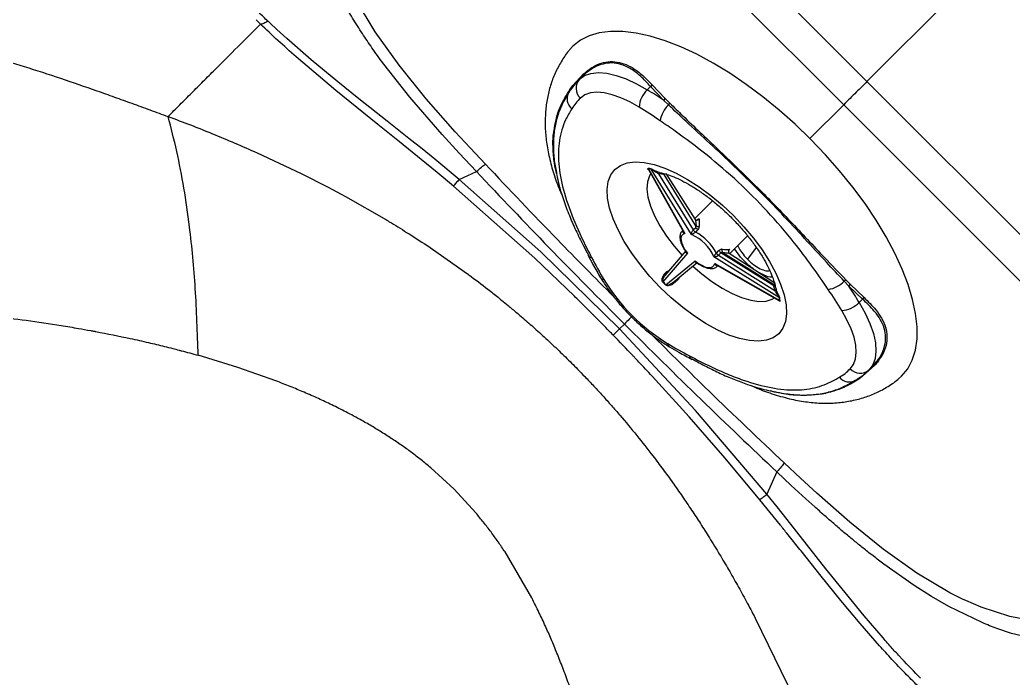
# Model space of a CAD drawing. Extents: x -51 to 27, y -13 to 136.
# Drawn here: x 9.65 to 16.74, y 68.22 to 72.93 of the extents above; entities that cross this region are included whole.
import ezdxf

# ---------------------------------------------------------------- set-up
doc = ezdxf.new("R2010")
doc.units = 0
doc.header["$MEASUREMENT"] = 0
doc.layers.add('GEOMETRY', color=2, linetype='Continuous', lineweight=25)

# ---------------------------------------------------------------- blocks, each defined once
blk = doc.blocks.new('2026 MONTERREY-BLOOM')
at = {"layer": 'GEOMETRY'}
for p, q in [((24.2792, -8.1292), (27.3788, -11.2288)), ((27.2123, -11.3952), (24.1695, -8.3524)), ((27.3788, -11.2288), (28.9346, -9.6729)), ((23.8674, -10.8732), (23.7276, -10.6377)), ((23.1045, -10.8014), (23.1005, -10.7976)), ((23.1168, -10.8131), (23.1045, -10.8014)), ((23.1656, -10.8583), (23.1168, -10.8131)), ((23.2358, -10.9218), (23.1656, -10.8583)), ((24.0384, -11.1134), (23.8674, -10.8732)), ((23.4102, -11.073), (23.2358, -10.9218)), ((25.2788, -10.977), (25.2546, -11.0035)), ((23.5867, -11.2927), (23.3036, -11.0527)), ((23.6012, -11.231), (23.4102, -11.073)), ((24.1145, -11.3404), (23.9038, -11.0709)), ((24.2316, -11.3522), (24.0384, -11.1134)), ((25.2782, -11.2585), (25.3559, -11.1743)), ((25.3476, -11.191), (25.3207, -11.2179)), ((25.3527, -11.1861), (25.3258, -11.2129)), ((25.3527, -11.1861), (25.3456, -11.1939)), ((23.7518, -11.3524), (23.6012, -11.231)), ((25.2581, -11.2854), (25.2782, -11.2585)), ((25.3209, -11.2177), (25.3258, -11.2129)), ((25.8337, -11.2642), (25.81, -11.2879)), ((25.9264, -11.3627), (25.8337, -11.2642)), ((25.8452, -11.2535), (25.9386, -11.3502)), ((27.3788, -11.2288), (30.4783, -14.3283)), ((23.887, -11.5368), (23.5867, -11.2927)), ((24.3461, -11.608), (24.1145, -11.3404)), ((23.9526, -11.512), (23.7518, -11.3524)), ((24.4389, -11.5872), (24.2316, -11.3522)), ((25.9608, -11.3956), (25.9264, -11.3627)), ((25.9386, -11.3502), (25.9721, -11.3838)), ((27.2123, -11.3952), (26.9709, -11.6366)), ((30.2551, -14.438), (27.2123, -11.3952)), ((24.0409, -11.6607), (23.887, -11.5368)), ((24.1078, -11.6354), (23.9526, -11.512)), ((24.467, -11.7405), (24.3461, -11.608)), ((24.5459, -11.7035), (24.4389, -11.5872)), ((24.1952, -11.7854), (24.0409, -11.6607)), ((24.202, -11.7108), (24.1078, -11.6354)), ((23.0241, -11.7382), (23.3389, -11.8865)), ((24.2934, -11.7846), (24.202, -11.7108)), ((24.5898, -11.8721), (24.467, -11.7405)), ((24.6541, -11.8192), (24.5459, -11.7035)), ((24.3109, -11.88), (24.1952, -11.7854)), ((24.4668, -11.9278), (24.2934, -11.7846)), ((23.3389, -11.8865), (23.5307, -11.984)), ((24.4264, -11.976), (24.3109, -11.88)), ((24.4669, -11.9277), (24.5898, -11.8721)), ((25.8183, -11.8517), (26.0785, -12.3154)), ((25.8186, -11.8579), (26.0676, -12.3016)), ((26.1267, -12.3221), (25.8367, -11.8543)), ((25.8896, -11.8881), (26.1385, -12.2894)), ((25.9308, -11.8942), (25.8896, -11.8881)), ((25.8983, -11.879), (25.9107, -11.8821)), ((26.1569, -12.259), (25.9308, -11.8942)), ((26.1545, -12.2134), (25.9438, -11.8863)), ((23.5307, -11.984), (23.6564, -12.0512)), ((25.0065, -12.491), (24.4264, -11.976)), ((25.0493, -12.4447), (24.4669, -11.9277)), ((23.6564, -12.0512), (23.9476, -12.2176)), ((26.2759, -12.0811), (26.1502, -12.2067)), ((26.0632, -12.2938), (26.0591, -12.2978)), ((26.0591, -12.2978), (26.0634, -12.2942)), ((26.1385, -12.2894), (26.1563, -12.2716)), ((26.1718, -12.2862), (26.1541, -12.304)), ((26.4002, -12.4579), (26.5265, -12.3316)), ((24.2351, -12.3987), (24.5256, -12.6015)), ((25.6115, -12.996), (25.0493, -12.4447)), ((25.3877, -12.47), (25.387, -12.4686)), ((26.0965, -12.4556), (25.9223, -12.66)), ((26.0861, -12.4391), (25.9357, -12.6156)), ((26.3041, -12.4546), (26.3219, -12.4368)), ((26.3364, -12.4524), (26.3186, -12.4702)), ((26.3186, -12.4702), (26.7202, -12.7216)), ((26.7142, -12.689), (26.3364, -12.4524)), ((26.3496, -12.4494), (26.7112, -12.6759)), ((26.3943, -12.454), (26.7217, -12.667)), ((26.5885, -12.4148), (26.5262, -12.4978)), ((25.2896, -12.7622), (25.0065, -12.491)), ((25.943, -12.6808), (26.1509, -12.5102)), ((25.9872, -12.6681), (26.167, -12.5206)), ((26.7539, -12.7748), (26.2858, -12.4817)), ((26.2919, -12.5297), (26.7562, -12.7931)), ((26.3057, -12.5406), (26.7497, -12.7925)), ((26.3129, -12.5447), (26.3097, -12.5484)), ((26.3097, -12.5484), (26.3132, -12.5449)), ((26.5262, -12.4978), (26.5257, -12.4985)), ((26.7202, -12.7216), (26.7142, -12.689)), ((27.2491, -12.6903), (27.2164, -12.6559)), ((27.2283, -12.6447), (27.2617, -12.6781)), ((27.3468, -12.7829), (27.2491, -12.6903)), ((27.2617, -12.6781), (27.3576, -12.7714)), ((26.7258, -12.699), (26.7293, -12.713)), ((27.3468, -12.7829), (27.3231, -12.8066)), ((25.6115, -12.996), (25.6465, -12.9611)), ((26.1538, -13.5784), (25.6115, -12.996)), ((22.8865, -13.2709), (22.6035, -13.1846)), ((26.1297, -13.2141), (26.1269, -13.2124)), ((27.4319, -13.2578), (27.3466, -13.3345)), ((27.4201, -13.2611), (27.3932, -13.288)), ((23.1592, -13.3674), (22.8865, -13.2709)), ((26.1103, -13.6243), (25.8453, -13.3331)), ((27.3466, -13.3345), (27.3194, -13.3543)), ((26.6636, -14.1764), (26.1538, -13.5784)), ((26.367, -13.9189), (26.1103, -13.6243)), ((26.6144, -14.2158), (26.367, -13.9189)), ((26.9039, -14.0615), (26.7883, -13.9534)), ((24.4316, -14.1417), (24.2641, -13.9875)), ((26.7354, -14.0177), (26.6636, -14.1764)), ((26.8378, -14.1134), (26.7354, -14.0177)), ((27.0201, -14.1684), (26.9039, -14.0615)), ((24.5853, -14.3087), (24.4316, -14.1417)), ((26.7366, -14.2669), (26.6635, -14.1764)), ((26.9413, -14.2086), (26.8378, -14.1134)), ((27.2552, -14.3759), (27.0201, -14.1684)), ((26.6877, -14.3063), (26.6144, -14.2158)), ((27.0066, -14.2677), (26.9413, -14.2086)), ((26.7615, -14.3984), (26.6877, -14.3063)), ((26.8078, -14.3561), (26.7366, -14.2669)), ((26.9478, -14.5335), (26.8078, -14.3561)), ((27.4941, -14.5692), (27.2552, -14.3759)), ((27.0857, -14.7084), (26.9478, -14.5335)), ((24.9855, -14.9171), (24.7945, -14.589)), ((27.0508, -14.7611), (26.9077, -14.582)), ((27.422, -14.6172), (27.3924, -14.5941)), ((27.7344, -14.7401), (27.4941, -14.5692)), ((27.7145, -14.8278), (27.4986, -14.6756)), ((27.2223, -14.8795), (27.0857, -14.7084)), ((27.9698, -14.88), (27.7344, -14.7401)), ((27.1922, -14.9352), (27.0508, -14.7611)), ((27.358, -15.0451), (27.2223, -14.8795)), ((27.8398, -14.907), (27.7145, -14.8278)), ((28.041, -14.9162), (27.9698, -14.88)), ((27.3309, -15.1011), (27.1922, -14.9352)), ((27.9627, -14.9777), (27.8398, -14.907)), ((28.0657, -14.9281), (28.041, -14.9162)), ((28.0834, -14.9363), (28.0657, -14.9281)), ((28.1931, -14.9834), (28.0834, -14.9363)), ((28.2008, -15.0936), (27.9627, -14.9777)), ((28.3992, -15.0507), (28.1931, -14.9834)), ((26.5809, -15.0609), (26.857, -15.6277)), ((27.4685, -15.2588), (27.3309, -15.1011)), ((27.4931, -15.2035), (27.358, -15.0451)), ((28.5867, -15.0863), (28.3992, -15.0507)), ((28.4117, -15.1703), (28.307, -15.1354)), ((28.6162, -15.2187), (28.4117, -15.1703))]:
    blk.add_line(p, q, dxfattribs=at)
at = {"layer": 'GEOMETRY', "flags": 128}
for points in [[(23.0174, -10.7886), (23.033, -10.8039), (23.0487, -10.8192)], [(27.6038, -13.353), (27.6262, -13.333), (27.6696, -13.2805), (27.7025, -13.2184), (27.7248, -13.1473), (27.7363, -13.0677), (27.7367, -12.9803), (27.7263, -12.8858), (27.7049, -12.7852), (27.6729, -12.6791), (27.6305, -12.5686), (27.578, -12.4545), (27.5159, -12.3379), (27.4448, -12.2197), (27.3651, -12.101), (27.2777, -11.9828), (27.1833, -11.866), (27.0826, -11.7516), (26.9765, -11.6407), (26.866, -11.5342), (26.7519, -11.433), (26.6353, -11.338), (26.5172, -11.2499), (26.3984, -11.1696), (26.2802, -11.0976), (26.1634, -11.0347), (26.0491, -10.9813), (25.9382, -10.938), (25.8317, -10.905), (25.7305, -10.8827), (25.6354, -10.8713), (25.5474, -10.8708), (25.467, -10.8812), (25.3951, -10.9025), (25.3322, -10.9346), (25.2788, -10.977)], [(25.3258, -11.2129), (25.3623, -11.187), (25.4076, -11.171), (25.4609, -11.1653), (25.5213, -11.1699), (25.5876, -11.1849), (25.6586, -11.2099), (25.7332, -11.2444), (25.81, -11.2879)], [(25.7525, -11.4123), (25.6859, -11.3746), (25.6213, -11.3447), (25.5597, -11.323), (25.5022, -11.3101), (25.4499, -11.306), (25.4037, -11.311), (25.3645, -11.3248), (25.3328, -11.3473)], [(26.7489, -13.0303), (26.7099, -13.0587), (26.6615, -13.0766), (26.6045, -13.0836), (26.5401, -13.0797), (26.4692, -13.0649), (26.3931, -13.0395), (26.313, -13.0039), (26.2305, -12.9587), (26.1468, -12.9047), (26.0633, -12.8427), (25.9817, -12.774), (25.9031, -12.6995), (25.829, -12.6207), (25.7606, -12.5389), (25.6992, -12.4554), (25.6457, -12.3718), (25.6011, -12.2893), (25.5661, -12.2095), (25.5413, -12.1337), (25.5272, -12.0632), (25.524, -11.9991), (25.5318, -11.9427), (25.5503, -11.8949), (25.5794, -11.8564), (25.6185, -11.828), (25.6669, -11.8101), (25.7238, -11.803), (25.7883, -11.8069), (25.8592, -11.8217), (25.9353, -11.8472), (26.0153, -11.8828), (26.0979, -11.928), (26.1816, -11.982), (26.265, -12.0439), (26.3467, -12.1127), (26.4253, -12.1871), (26.4993, -12.2659), (26.5677, -12.3478), (26.6292, -12.4312), (26.6827, -12.5149), (26.7273, -12.5974), (26.7623, -12.6772), (26.787, -12.753), (26.8011, -12.8235), (26.8043, -12.8875), (26.7966, -12.9439), (26.778, -12.9918), (26.7489, -13.0303)], [(25.8348, -11.8866), (25.8251, -11.9029), (25.811, -11.946), (25.8076, -11.9974), (25.8152, -12.0558), (25.8334, -12.12), (25.8618, -12.1886), (25.8999, -12.2599), (25.9468, -12.3325), (26.0015, -12.4046), (26.059, -12.4709)], [(25.8983, -11.879), (25.8971, -11.879), (25.8958, -11.8793), (25.8944, -11.8801), (25.8932, -11.8812), (25.892, -11.8826), (25.891, -11.8843), (25.8902, -11.8861), (25.8896, -11.8881)], [(26.0785, -12.3154), (26.0649, -12.3211), (26.0555, -12.3313), (26.0508, -12.3457), (26.0509, -12.3637), (26.0558, -12.3845), (26.0653, -12.4074), (26.079, -12.4314), (26.0965, -12.4556)], [(26.1349, -12.5469), (26.1989, -12.6028), (26.271, -12.6578), (26.3436, -12.7052), (26.415, -12.7438), (26.4838, -12.7728), (26.5483, -12.7916), (26.607, -12.7997), (26.6588, -12.797), (26.7024, -12.7835), (26.7182, -12.7746)], [(26.1509, -12.5102), (26.1751, -12.5278), (26.1991, -12.5417), (26.2221, -12.5514), (26.243, -12.5565), (26.2611, -12.5568), (26.2757, -12.5523), (26.2861, -12.5431), (26.2919, -12.5297)], [(25.9333, -12.6031), (25.9347, -12.6046), (25.9359, -12.6061), (25.937, -12.6077), (25.9377, -12.6092), (25.9382, -12.6106), (25.9383, -12.6118), (25.9381, -12.6128), (25.938, -12.613)], [(26.7142, -12.689), (26.7162, -12.6887), (26.7182, -12.6882), (26.7199, -12.6875), (26.7214, -12.6866), (26.7225, -12.6855), (26.7233, -12.6843), (26.7237, -12.6831), (26.7236, -12.6818)], [(26.7202, -12.7216), (26.7221, -12.7211), (26.724, -12.7203), (26.7256, -12.7193), (26.7271, -12.7181), (26.7282, -12.7169), (26.7289, -12.7156), (26.7293, -12.7143), (26.7293, -12.713)], [(27.3231, -12.8066), (27.3661, -12.8833), (27.4001, -12.9577), (27.4244, -13.0285), (27.4387, -13.0945), (27.4428, -13.1544), (27.4364, -13.2073), (27.4198, -13.252), (27.3932, -13.288)], [(27.2591, -13.2807), (27.2821, -13.2495), (27.2965, -13.2107), (27.302, -13.1649), (27.2986, -13.113), (27.2861, -13.0558), (27.265, -12.9944), (27.2356, -12.93), (27.1983, -12.8635)]]:
    blk.add_lwpolyline(points, dxfattribs=at)
at = {"layer": 'GEOMETRY'}
for centre, radius, start, end in [((25.3428, -11.177), 0.0134, 317.52473, 11.64599), ((25.2644, -11.2625), 0.0143, 322.74225, 16.06604), ((25.3972, -11.2766), 0.0956, 138.28779, 227.70269), ((25.8153, -11.2328), 0.0364, 300.36564, 325.39944), ((25.3299, -11.3525), 0.0921, 150.106, 230.36067), ((25.2447, -11.2898), 0.0141, 321.47298, 18.15707), ((25.9364, -11.4219), 0.1842, 133.34313, 177.01634), ((23.7421, -14.6378), 3.9367, 56.29873, 58.31203), ((25.6184, -11.6421), 0.4104, 134.09324, 147.80754), ((23.7506, -14.6539), 3.8099, 55.61931, 58.30209), ((26.1094, -11.5444), 0.2103, 134.94711, 170.45986), ((25.903, -11.3277), 0.042, 303.75978, 327.72375), ((25.934, -11.3589), 0.0454, 306.11656, 326.84964), ((25.7661, -12.2819), 0.4352, 80.91554, 83.36458), ((25.8113, -11.8559), 0.00821, 30.76662, 51.14339), ((25.7683, -12.2822), 0.4333, 80.91554, 83.36458), ((25.8298, -11.8582), 0.00789, 29.49277, 50.26932), ((26.1748, -12.2436), 0.0215, 223.52314, 287.20987), ((26.005, -12.6024), 0.3056, 23.26286, 66.52688), ((26.1738, -12.2672), 0.0417, 212.10435, 241.71923), ((25.9827, -12.6248), 0.3637, 27.90298, 61.88676), ((26.1916, -12.2495), 0.0417, 212.10435, 241.71923), ((25.4187, -12.4495), 0.0371, 213.50925, 260.13966), ((26.3409, -12.435), 0.0417, 208.05304, 237.70073), ((26.3586, -12.4172), 0.0417, 208.05304, 237.70073), ((26.3644, -12.4338), 0.0216, 162.6459, 226.36522), ((28.1837, -11.0485), 3.122, 207.41602, 210.70907), ((25.5006, -12.6142), 0.0287, 214.54865, 267.77977), ((26.6786, -11.9242), 1.3809, 211.36014, 238.42961), ((25.9853, -12.7297), 0.0939, 132.13706, 133.34113), ((27.154, -11.4535), 1.7262, 224.40618, 225.38357), ((27.1501, -11.4574), 1.7187, 224.40618, 225.38357), ((25.837, -12.5815), 0.1452, 316.07156, 316.8499), ((25.9913, -12.6757), 0.0103, 32.09838, 94.61591), ((26.0072, -12.6627), 0.0265, 41.19374, 58.03478), ((26.7157, -12.6672), 0.00976, 243.15702, 322.54706), ((27.07, -12.5095), 0.207, 278.89073, 315.01636), ((27.2525, -12.6823), 0.0447, 122.73531, 143.80143), ((27.2836, -12.7133), 0.0415, 121.87695, 146.18814), ((23.996, -14.84), 3.8992, 31.43104, 33.45721), ((23.9779, -14.8325), 3.7746, 31.44124, 34.14072), ((26.7499, -12.7817), 0.00796, 39.54144, 60.22924), ((26.3346, -12.838), 0.4239, 6.0867, 8.57182), ((26.335, -12.8401), 0.4258, 6.0867, 8.57182), ((26.7519, -12.8002), 0.00828, 38.67027, 58.96524), ((27.1908, -12.6817), 0.182, 272.37991, 316.63705), ((27.3778, -12.8012), 0.036, 124.2301, 149.55851), ((27.5815, -10.3917), 3.1594, 239.02933, 242.29632), ((25.9838, -13.1), 0.0281, 181.53425, 235.10496), ((26.1492, -13.1829), 0.037, 189.53887, 233.01126), ((27.4292, -13.2709), 0.0133, 78.28782, 132.70197), ((26.9684, -12.9881), 0.4125, 301.14806, 314.81607), ((27.3298, -13.2169), 0.0952, 222.04012, 311.73524), ((27.2526, -13.2828), 0.0918, 219.42027, 298.95586), ((27.315, -13.3681), 0.0145, 72.44599, 119.02104)]:
    blk.add_arc(centre, radius, start, end, dxfattribs=at)
for centre, major_axis, ratio, start_param, end_param in [((26.2488, -12.3494), (-0.0733, 0.2029), 0.293028, 0.736119, 1.003349), ((26.2663, -12.3412), (0.2449, 0.0918), 0.588942, 1.700597, 1.761419), ((26.2663, -12.3412), (-0.0549, 0.1911), 0.349653, 0.719003, 1.057965), ((26.2663, -12.3412), (0.1903, -0.0557), 0.354692, 5.233016, 5.571979), ((26.2581, -12.3587), (0.2021, -0.0741), 0.297318, 5.287937, 5.555166), ((26.2663, -12.3412), (0.0928, 0.2444), 0.591523, 4.523723, 4.581917)]:
    blk.add_ellipse(centre, major_axis=major_axis, ratio=ratio, start_param=start_param, end_param=end_param, dxfattribs=at)
for points, knots in [([(-36.6427, -38.9849), (-36.6428, -38.748), (-36.6429, -38.2513), (-36.6431, -37.4958), (-36.643, -36.7174), (-36.6423, -35.9379), (-36.6409, -35.1552), (-36.6388, -34.37), (-36.6343, -33.1243), (-36.6247, -31.4274), (-36.6007, -28.7277), (-36.5557, -25.4875), (-36.48, -22.0033), (-36.3837, -18.8258), (-36.2694, -15.9518), (-36.1467, -13.5568), (-36.0218, -11.6425), (-35.9083, -10.2086), (-35.8038, -9.1111), (-35.7174, -8.3466), (-35.6715, -7.9173), (-35.5982, -7.4928), (-35.4908, -7.0801), (-35.3398, -6.6435), (-35.1358, -6.1898), (-34.8703, -5.7277), (-34.5603, -5.2943), (-34.2088, -4.8937), (-33.8193, -4.53), (-33.3956, -4.2066), (-32.942, -3.9269), (-32.4916, -3.7075), (-32.0535, -3.5411), (-31.634, -3.4198), (-31.1992, -3.3309), (-30.7502, -3.28), (-30.3002, -3.2288), (-29.6557, -3.1612), (-28.8172, -3.0818), (-27.5048, -2.9746), (-25.9207, -2.8687), (-23.9532, -2.7617), (-21.8759, -2.6679), (-19.6786, -2.5868), (-17.2507, -2.5139), (-14.59, -2.4519), (-11.7055, -2.4029), (-8.8195, -2.3695), (-5.9364, -2.3497), (-3.0548, -2.3416), (-0.5983, -2.3393), (1.4461, -2.34), (3.0915, -2.3423), (4.7536, -2.3465), (6.4156, -2.3534), (8.0545, -2.3645), (10.4077, -2.3864), (13.4813, -2.429), (16.9743, -2.5047), (20.1483, -2.6009), (23.0112, -2.7146), (25.3952, -2.8364), (27.3074, -2.9606), (28.7412, -3.0736), (29.84, -3.1777), (30.6063, -3.2639), (31.0378, -3.31), (31.4634, -3.3805), (31.8765, -3.4857), (32.3137, -3.6341), (32.7687, -3.8357), (33.2323, -4.0987), (33.6676, -4.4064), (34.0701, -4.7558), (34.436, -5.1433), (34.7616, -5.5651), (35.0437, -6.0171), (35.2785, -6.4922), (35.464, -6.9855), (35.6016, -7.491), (35.6829, -8.0099), (35.7387, -8.5338), (35.8146, -9.2299), (35.8967, -10.0974), (36.0051, -11.4079), (36.112, -12.9931), (36.2405, -15.3392), (36.3619, -18.1726), (36.4654, -21.4568), (36.5399, -24.7062), (36.5915, -27.9302), (36.6206, -30.8028), (36.6357, -33.3227), (36.6407, -34.9225), (36.6423, -35.9634), (36.6428, -36.4441), (36.643, -36.9237), (36.6431, -37.4023), (36.643, -37.8963), (36.6429, -38.4238), (36.6428, -38.792), (36.6428, -38.9849)], [0, 0, 0, 0, 0.005138, 0.010771, 0.016381, 0.022015, 0.027673, 0.03335, 0.039042, 0.054682, 0.070145, 0.097582, 0.124946, 0.145709, 0.16651, 0.187309, 0.197707, 0.208103, 0.218498, 0.221609, 0.224784, 0.227857, 0.230942, 0.234019, 0.237865, 0.24171, 0.245555, 0.249401, 0.253246, 0.257092, 0.260938, 0.264783, 0.267936, 0.271088, 0.274241, 0.277546, 0.280882, 0.284062, 0.291597, 0.299143, 0.312612, 0.326021, 0.341866, 0.357701, 0.373696, 0.394533, 0.415407, 0.436247, 0.457116, 0.477921, 0.498728, 0.51038, 0.52225, 0.534405, 0.54642, 0.558287, 0.569942, 0.597446, 0.624936, 0.645697, 0.666299, 0.687058, 0.697455, 0.707849, 0.718242, 0.721382, 0.724571, 0.72765, 0.730727, 0.733804, 0.737651, 0.741498, 0.745344, 0.74919, 0.753036, 0.756881, 0.760725, 0.76457, 0.768352, 0.772136, 0.775907, 0.779727, 0.783559, 0.79109, 0.798621, 0.812071, 0.825537, 0.849567, 0.873561, 0.896782, 0.920041, 0.943476, 0.95907, 0.97468, 0.978164, 0.981639, 0.985104, 0.988563, 0.992016, 0.995816, 1, 1, 1, 1]), ([(24.0127, -2.828), (24.575, -2.8573), (25.7003, -2.916), (27.3873, -3.0257), (28.6516, -3.1274), (29.4936, -3.2066), (29.9143, -3.2487), (30.3447, -3.2942), (30.7754, -3.3433), (31.2064, -3.3934), (31.6222, -3.4792), (32.0295, -3.5967), (32.4261, -3.7467), (32.8095, -3.9277), (33.1772, -4.1388), (33.5269, -4.3785), (33.8562, -4.6454), (34.1632, -4.9377), (34.4458, -5.2535), (34.7022, -5.5908), (34.9309, -5.9474), (35.1304, -6.3211), (35.3109, -6.7355), (35.4628, -7.1908), (35.5786, -7.6856), (35.6399, -8.1893), (35.6966, -8.6932), (35.7906, -9.5905), (35.9054, -10.8822), (36.0256, -12.5698), (36.0886, -13.696), (36.1201, -14.2593)], [0, 0, 0, 0, 0.083079, 0.166244, 0.249417, 0.270212, 0.291008, 0.311805, 0.334066, 0.354968, 0.375794, 0.39662, 0.417449, 0.438279, 0.45911, 0.479938, 0.500764, 0.521589, 0.542408, 0.563222, 0.584033, 0.604845, 0.625661, 0.650644, 0.675565, 0.700485, 0.725439, 0.750395, 0.833586, 0.916762, 1, 1, 1, 1]), ([(23.7225, -10.8037), (23.7112, -10.7851), (23.6899, -10.7499), (23.6593, -10.6984), (23.6317, -10.6491), (23.6047, -10.5979), (23.5873, -10.5639), (23.578, -10.5459)], [0, 0, 0, 0, 0.213462, 0.403185, 0.597023, 0.78652, 1, 1, 1, 1]), ([(23.1005, -10.7976), (23.0798, -10.7775), (23.059, -10.7574), (23.0394, -10.737), (23.0394, -10.737), (23.0394, -10.737), (23.0394, -10.737), (23.0392, -10.7368), (23.0386, -10.7362), (23.0362, -10.7337), (23.0267, -10.7236), (23.0083, -10.7038), (22.9921, -10.686), (22.9829, -10.6758)], [0, 0, 0, 0, 0.499996, 0.5, 0.500012, 0.500058, 0.500243, 0.500977, 0.503909, 0.515629, 0.562493, 0.750002, 1, 1, 1, 1]), ([(22.7226, -11.1451), (22.7775, -11.0903), (22.8872, -10.9806), (22.9948, -10.873), (23.0487, -10.8192)], [0, 0, 0, 0, 0.49999, 1, 1, 1, 1]), ([(23.0487, -10.8192), (23.0566, -10.8171), (23.0726, -10.8128), (23.0912, -10.8026), (23.1005, -10.7976)], [0, 0, 0, 0, 0.5000665, 1, 1, 1, 1]), ([(23.3036, -11.0527), (23.2594, -11.0137), (23.1712, -10.9357), (23.0894, -10.858), (23.0487, -10.8192)], [0, 0, 0, 0, 0.501276, 1, 1, 1, 1]), ([(23.9038, -11.0709), (23.8902, -11.0519), (23.8641, -11.0155), (23.8267, -10.9628), (23.792, -10.9116), (23.7577, -10.8585), (23.7346, -10.8226), (23.7225, -10.8037)], [0, 0, 0, 0, 0.213069, 0.406838, 0.593468, 0.786646, 1, 1, 1, 1]), ([(20.8693, -10.9732), (20.9212, -10.9881), (21.0036, -11.0119), (21.1677, -11.0609), (21.2794, -11.0958), (21.3608, -11.1213)], [0, 0, 0, 0, 0.31475, 0.500003, 1, 1, 1, 1]), ([(25.2551, -11.0037), (25.2531, -11.0058), (25.23, -11.0313), (25.1944, -11.0868), (25.1503, -11.1692), (25.1176, -11.257), (25.0947, -11.3487), (25.0821, -11.4446), (25.0795, -11.5449), (25.0875, -11.65), (25.1063, -11.7601), (25.137, -11.875), (25.1698, -11.9716), (25.1959, -12.0298), (25.2043, -12.0483)], [0, 0, 0, 0, 0.007913, 0.092236, 0.176242, 0.260838, 0.346996, 0.435784, 0.528331, 0.625689, 0.728493, 0.836432, 0.947942, 1, 1, 1, 1]), ([(25.8337, -11.2642), (25.8098, -11.2386), (25.7613, -11.1865), (25.6907, -11.1346), (25.6221, -11.104), (25.5577, -11.0937), (25.4931, -11.1016), (25.4216, -11.1283), (25.3782, -11.1646), (25.3527, -11.1861)], [0, 0, 0, 0, 0.155625, 0.315959, 0.439616, 0.566881, 0.690624, 0.817684, 1, 1, 1, 1]), ([(25.3559, -11.1743), (25.3816, -11.1532), (25.4249, -11.1178), (25.4969, -11.0916), (25.5616, -11.084), (25.6275, -11.0942), (25.6968, -11.124), (25.7697, -11.1755), (25.8198, -11.2272), (25.8452, -11.2535)], [0, 0, 0, 0, 0.181988, 0.306024, 0.433022, 0.556961, 0.68442, 0.839758, 1, 1, 1, 1]), ([(22.5565, -11.3113), (22.5844, -11.2832), (22.64, -11.2275), (22.6952, -11.1725), (22.7226, -11.1451)], [0, 0, 0, 0, 0.503398, 1, 1, 1, 1]), ([(25.3212, -11.2179), (25.3122, -11.227), (25.2857, -11.2541), (25.2642, -11.2857), (25.25, -11.3066)], [0, 0, 0, 0, 0.337494, 1, 1, 1, 1]), ([(21.8801, -11.2951), (21.9218, -11.3099), (22.0052, -11.3395), (22.0884, -11.3697), (22.1299, -11.3848)], [0, 0, 0, 0, 0.4999909, 1, 1, 1, 1]), ([(22.3888, -11.4791), (22.4168, -11.4511), (22.4728, -11.395), (22.5286, -11.3392), (22.5565, -11.3113)], [0, 0, 0, 0, 0.500004, 1, 1, 1, 1]), ([(25.2557, -11.2986), (25.2357, -11.3312), (25.1984, -11.3922), (25.1641, -11.4873), (25.1436, -11.5834), (25.1373, -11.6861), (25.1429, -11.7892), (25.1569, -11.8597), (25.1634, -11.8921)], [0, 0, 0, 0, 0.189242, 0.353579, 0.51792, 0.686981, 0.856043, 1, 1, 1, 1]), ([(25.1452, -11.5784), (25.1489, -11.5527), (25.1577, -11.4933), (25.1911, -11.395), (25.2337, -11.3252), (25.2581, -11.2854)], [0, 0, 0, 0, 0.2454143, 0.5693597, 1, 1, 1, 1]), ([(22.1299, -11.3848), (22.1731, -11.4005), (22.2594, -11.4319), (22.3457, -11.4634), (22.3888, -11.4791)], [0, 0, 0, 0, 0.4999951, 1, 1, 1, 1]), ([(27.2164, -12.6559), (27.1744, -12.6109), (27.0817, -12.5121), (26.9336, -12.3494), (26.7712, -12.1752), (26.6036, -12.0019), (26.4307, -11.8339), (26.257, -11.6711), (26.0981, -11.5254), (26.0025, -11.4351), (25.9608, -11.3956)], [0, 0, 0, 0, 0.109289, 0.240653, 0.372441, 0.503824, 0.63517, 0.766922, 0.898249, 1, 1, 1, 1]), ([(25.9721, -11.3838), (26.0017, -11.4132), (26.0706, -11.4817), (26.1858, -11.5907), (26.3156, -11.713), (26.4481, -11.8396), (26.5794, -11.9683), (26.7069, -12.0973), (26.8314, -12.2267), (26.954, -12.357), (27.087, -12.4998), (27.1773, -12.5924), (27.2283, -12.6447)], [0, 0, 0, 0, 0.074578, 0.173246, 0.271929, 0.37367, 0.475414, 0.572737, 0.670057, 0.77015, 0.870233, 1, 1, 1, 1]), ([(22.3888, -11.4791), (22.4419, -11.4988), (22.5482, -11.5384), (22.6533, -11.5807), (22.706, -11.602)], [0, 0, 0, 0, 0.498757, 1, 1, 1, 1]), ([(22.6035, -13.1846), (22.5982, -13.024), (22.5877, -12.7057), (22.5501, -12.3109), (22.5033, -11.9876), (22.4528, -11.7234), (22.4102, -11.5609), (22.3888, -11.4791)], [0, 0, 0, 0, 0.252297, 0.5002, 0.665107, 0.831247, 1, 1, 1, 1]), ([(25.2711, -11.4234), (25.2556, -11.4493), (25.2278, -11.4957), (25.1987, -11.5723), (25.1761, -11.6722), (25.1724, -11.8116), (25.2059, -11.9998), (25.2771, -12.2063), (25.3533, -12.3716), (25.4018, -12.4656), (25.4123, -12.486)], [0, 0, 0, 0, 0.113314, 0.203025, 0.292712, 0.459327, 0.623089, 0.788453, 0.954097, 1, 1, 1, 1]), ([(27.102, -12.714), (27.0637, -12.6582), (26.9872, -12.5467), (26.8452, -12.3583), (26.6705, -12.1548), (26.4602, -11.9435), (26.2381, -11.7525), (26.0501, -11.6113), (25.9379, -11.5342), (25.902, -11.5096)], [0, 0, 0, 0, 0.123109, 0.246087, 0.417508, 0.584005, 0.75227, 0.920794, 1, 1, 1, 1]), ([(22.706, -11.602), (22.7591, -11.6239), (22.8658, -11.6679), (22.9712, -11.7147), (23.0241, -11.7382)], [0, 0, 0, 0, 0.498391, 1, 1, 1, 1]), ([(25.1634, -11.8921), (25.1574, -11.8654), (25.1429, -11.8014), (25.1364, -11.705), (25.136, -11.627), (25.1436, -11.5865), (25.1452, -11.5784)], [0, 0, 0, 0, 0.241738, 0.578828, 0.915912, 1, 1, 1, 1]), ([(24.5898, -11.8721), (24.6028, -11.8608), (24.6288, -11.8383), (24.6456, -11.8256), (24.6541, -11.8192)], [0, 0, 0, 0, 0.5, 1, 1, 1, 1]), ([(24.6541, -11.8192), (24.8248, -11.9996), (25.1266, -12.3184), (25.4363, -12.6306), (25.5707, -12.7662)], [0, 0, 0, 0, 0.565686, 1, 1, 1, 1]), ([(24.5898, -11.8721), (24.7616, -12.0533), (25.1094, -12.4201), (25.466, -12.7793), (25.6465, -12.9611)], [0, 0, 0, 0, 0.494138, 1, 1, 1, 1]), ([(25.1638, -11.8968), (25.1683, -11.9184), (25.1801, -11.975), (25.2102, -12.0715), (25.2509, -12.1815), (25.2991, -12.2925), (25.3473, -12.3879), (25.3779, -12.4468), (25.3895, -12.4691)], [0, 0, 0, 0, 0.121717, 0.317831, 0.518606, 0.700553, 0.886676, 1, 1, 1, 1]), ([(25.8199, -11.8602), (25.8175, -11.8581), (25.8137, -11.8548), (25.8129, -11.851), (25.814, -11.8495), (25.8157, -11.8495), (25.8164, -11.8496)], [0, 0, 0, 0, 0.4724829, 0.7510843, 0.8931525, 1, 1, 1, 1]), ([(25.8183, -11.8517), (25.818, -11.8518), (25.8175, -11.8518), (25.8168, -11.8523), (25.8168, -11.8542), (25.8175, -11.8564), (25.8187, -11.858), (25.8187, -11.858)], [0, 0, 0, 0, 0.10698, 0.171438, 0.429435, 0.999043, 1, 1, 1, 1]), ([(25.8348, -11.8521), (25.8356, -11.8523), (25.8378, -11.8527), (25.8426, -11.8547), (25.8555, -11.8608), (25.8738, -11.87), (25.8903, -11.8764), (25.8975, -11.8787), (25.8983, -11.879)], [0, 0, 0, 0, 0.0436525, 0.1303363, 0.2149658, 0.6244601, 0.95607, 1, 1, 1, 1]), ([(25.8896, -11.8881), (25.8831, -11.8841), (25.8695, -11.876), (25.8536, -11.8644), (25.8433, -11.8576), (25.8403, -11.8558), (25.8384, -11.8548), (25.8373, -11.8544), (25.8368, -11.8543), (25.8367, -11.8543)], [0, 0, 0, 0, 0.391366, 0.813055, 0.893352, 0.937252, 0.967349, 0.993655, 1, 1, 1, 1]), ([(25.9106, -11.8824), (25.9228, -11.8853), (25.9491, -11.8914), (25.999, -11.9096), (26.0566, -11.9357), (26.1196, -11.9703), (26.1861, -12.0127), (26.2544, -12.0623), (26.3229, -12.1185), (26.3899, -12.1799), (26.4539, -12.2455), (26.5136, -12.3137), (26.5676, -12.3829), (26.6149, -12.4517), (26.6546, -12.5182), (26.6861, -12.5807), (26.7087, -12.6366), (26.7214, -12.6769), (26.7244, -12.6944), (26.7252, -12.6991)], [0, 0, 0, 0, 0.049926, 0.107458, 0.166624, 0.227267, 0.289122, 0.35191, 0.415364, 0.479244, 0.543335, 0.607419, 0.671243, 0.734596, 0.797244, 0.858934, 0.919398, 0.978401, 1, 1, 1, 1]), ([(25.9232, -11.8857), (25.9246, -11.8868), (25.9269, -11.8886), (25.9297, -11.8927), (25.9308, -11.8942)], [0, 0, 0, 0, 0.615122, 1, 1, 1, 1]), ([(24.4668, -11.9278), (24.4587, -11.9375), (24.4424, -11.9569), (24.4317, -11.9696), (24.4264, -11.976)], [0, 0, 0, 0, 0.5, 1, 1, 1, 1]), ([(23.9476, -12.2176), (23.9483, -12.2181), (23.9552, -12.2222), (24.0035, -12.2514), (24.0992, -12.3099), (24.1876, -12.3676), (24.2351, -12.3987)], [0, 0, 0, 0, 0.00757, 0.070841, 0.500001, 1, 1, 1, 1]), ([(26.1545, -12.2134), (26.1555, -12.2146), (26.1574, -12.2169), (26.1619, -12.2187), (26.168, -12.2185), (26.1748, -12.2154), (26.1792, -12.2119), (26.181, -12.2101), (26.181, -12.21)], [0, 0, 0, 0, 0.1418321, 0.2830488, 0.482509, 0.7687296, 0.9953513, 1, 1, 1, 1]), ([(26.1563, -12.2716), (26.1563, -12.2716), (26.1567, -12.2674), (26.1568, -12.2631), (26.1569, -12.259)], [0, 0, 0, 0, 0.013983, 1, 1, 1, 1]), ([(26.1592, -12.2584), (26.1592, -12.2584), (26.1585, -12.2587), (26.1577, -12.2588), (26.1569, -12.259)], [0, 0, 0, 0, 0.0202457, 1, 1, 1, 1]), ([(26.1718, -12.2862), (26.1728, -12.2852), (26.1765, -12.2812), (26.1808, -12.2735), (26.1811, -12.2672), (26.1812, -12.2641)], [0, 0, 0, 0, 0.154454, 0.583769, 1, 1, 1, 1]), ([(26.0601, -12.2987), (26.058, -12.3002), (26.0493, -12.3069), (26.043, -12.3267), (26.0423, -12.3541), (26.0513, -12.3865), (26.0686, -12.4219), (26.0861, -12.4454), (26.0945, -12.4566)], [0, 0, 0, 0, 0.054537, 0.228257, 0.404381, 0.601795, 0.810037, 1, 1, 1, 1]), ([(26.0785, -12.3154), (26.0784, -12.3154), (26.0749, -12.3138), (26.0704, -12.3111), (26.0658, -12.3063), (26.064, -12.303), (26.0635, -12.2993), (26.0637, -12.2974), (26.0643, -12.2959), (26.0643, -12.2958)], [0, 0, 0, 0, 0.007003, 0.39066, 0.539592, 0.776745, 0.8261, 0.992372, 1, 1, 1, 1]), ([(26.0676, -12.3016), (26.0682, -12.3025), (26.0709, -12.3075), (26.0749, -12.312), (26.0784, -12.3154), (26.0785, -12.3154)], [0, 0, 0, 0, 0.183053, 0.98559, 1, 1, 1, 1]), ([(26.1267, -12.3221), (26.1267, -12.322), (26.1265, -12.3191), (26.1266, -12.3145), (26.1283, -12.3073), (26.1299, -12.3028), (26.1322, -12.298), (26.1337, -12.2954), (26.1361, -12.292), (26.1374, -12.2906), (26.1385, -12.2894)], [0, 0, 0, 0, 0.005941, 0.336835, 0.467397, 0.675838, 0.709247, 0.862806, 0.881475, 1, 1, 1, 1]), ([(26.1541, -12.304), (26.1529, -12.3051), (26.1515, -12.3064), (26.1485, -12.309), (26.1462, -12.3108), (26.142, -12.3138), (26.1382, -12.3163), (26.1323, -12.3196), (26.1289, -12.3212), (26.1268, -12.3221), (26.1267, -12.3221)], [0, 0, 0, 0, 0.120803, 0.139689, 0.283834, 0.326621, 0.532215, 0.661327, 0.993929, 1, 1, 1, 1]), ([(26.4565, -12.4016), (26.4628, -12.4143), (26.4764, -12.4416), (26.5034, -12.4754), (26.5213, -12.494), (26.5257, -12.4985)], [0, 0, 0, 0, 0.3978427, 0.8542584, 1, 1, 1, 1]), ([(25.387, -12.4686), (25.3985, -12.4906), (25.4268, -12.5443), (25.4583, -12.5985), (25.4769, -12.6304)], [0, 0, 0, 0, 0.410781, 1, 1, 1, 1]), ([(26.0965, -12.4556), (26.0964, -12.4556), (26.0933, -12.455), (26.0895, -12.4537), (26.0854, -12.4506), (26.0839, -12.4482), (26.0834, -12.4451), (26.0836, -12.4435), (26.0842, -12.442), (26.0842, -12.442)], [0, 0, 0, 0, 0.0068737, 0.3896916, 0.5407411, 0.7818916, 0.8205424, 0.9981982, 1, 1, 1, 1]), ([(26.0861, -12.4455), (26.0863, -12.4458), (26.0889, -12.4496), (26.0928, -12.4528), (26.0964, -12.4555), (26.0965, -12.4556)], [0, 0, 0, 0, 0.075831, 0.983434, 1, 1, 1, 1]), ([(26.2858, -12.4817), (26.2858, -12.4817), (26.2867, -12.4796), (26.2883, -12.4762), (26.2917, -12.4704), (26.2942, -12.4666), (26.2973, -12.4624), (26.2991, -12.4601), (26.3017, -12.4571), (26.303, -12.4557), (26.3041, -12.4546)], [0, 0, 0, 0, 0.006071, 0.338673, 0.467785, 0.673379, 0.716166, 0.860311, 0.879197, 1, 1, 1, 1]), ([(26.3186, -12.4702), (26.3174, -12.4713), (26.316, -12.4725), (26.3126, -12.4749), (26.31, -12.4764), (26.3051, -12.4787), (26.3007, -12.4803), (26.2934, -12.4819), (26.2888, -12.482), (26.2858, -12.4817), (26.2858, -12.4817)], [0, 0, 0, 0, 0.118525, 0.137194, 0.290753, 0.324162, 0.532603, 0.663165, 0.994059, 1, 1, 1, 1]), ([(26.3439, -12.4274), (26.3424, -12.4274), (26.3381, -12.4273), (26.3302, -12.4297), (26.3247, -12.4344), (26.3219, -12.4368)], [0, 0, 0, 0, 0.203009, 0.597057, 1, 1, 1, 1]), ([(26.3364, -12.4524), (26.3377, -12.4514), (26.3391, -12.4502), (26.3426, -12.449), (26.3458, -12.4486), (26.3486, -12.4492), (26.3496, -12.4494)], [0, 0, 0, 0, 0.3323623, 0.3826295, 0.7818798, 1, 1, 1, 1]), ([(26.3976, -12.4274), (26.3976, -12.4274), (26.3958, -12.4293), (26.3922, -12.4336), (26.3891, -12.4404), (26.389, -12.4466), (26.3907, -12.4511), (26.3931, -12.453), (26.3943, -12.454)], [0, 0, 0, 0, 0.004649, 0.23127, 0.517491, 0.716951, 0.858168, 1, 1, 1, 1]), ([(26.5674, -12.5667), (26.5532, -12.556), (26.5186, -12.5301), (26.4703, -12.4788), (26.4455, -12.4414), (26.434, -12.424)], [0, 0, 0, 0, 0.2739704, 0.663347, 1, 1, 1, 1]), ([(26.1681, -12.5196), (26.167, -12.5206), (26.1657, -12.5217), (26.163, -12.523), (26.1612, -12.5232), (26.1582, -12.5228), (26.1558, -12.5213), (26.1527, -12.5172), (26.1514, -12.5134), (26.1509, -12.5103), (26.1509, -12.5102)], [0, 0, 0, 0, 0.118525, 0.137194, 0.290753, 0.324162, 0.532603, 0.663165, 0.994059, 1, 1, 1, 1]), ([(26.1509, -12.5102), (26.151, -12.5103), (26.1537, -12.514), (26.1568, -12.5178), (26.1606, -12.5204), (26.1609, -12.5206)], [0, 0, 0, 0, 0.016609, 0.926581, 1, 1, 1, 1]), ([(26.161, -12.5205), (26.1635, -12.5225), (26.1781, -12.5336), (26.2056, -12.5494), (26.2417, -12.5632), (26.2727, -12.5659), (26.2969, -12.5602), (26.306, -12.5504), (26.3095, -12.5467)], [0, 0, 0, 0, 0.046278, 0.262344, 0.481998, 0.707925, 0.890099, 1, 1, 1, 1]), ([(26.2919, -12.5297), (26.292, -12.5298), (26.2954, -12.5332), (26.2998, -12.5372), (26.3048, -12.54), (26.3057, -12.5405)], [0, 0, 0, 0, 0.014468, 0.820223, 1, 1, 1, 1]), ([(26.3113, -12.5438), (26.3113, -12.5438), (26.3098, -12.5445), (26.3079, -12.5446), (26.3042, -12.5441), (26.301, -12.5423), (26.2962, -12.5377), (26.2936, -12.5333), (26.292, -12.5298), (26.2919, -12.5297)], [0, 0, 0, 0, 0.005236, 0.171908, 0.221382, 0.459107, 0.608398, 0.992981, 1, 1, 1, 1]), ([(26.5257, -12.4985), (26.5405, -12.5121), (26.57, -12.5393), (26.617, -12.5679), (26.6576, -12.5826), (26.6763, -12.5804), (26.6845, -12.5794)], [0, 0, 0, 0, 0.263523, 0.526767, 0.792445, 1, 1, 1, 1]), ([(24.5256, -12.6015), (24.526, -12.6018), (24.5295, -12.6045), (24.5787, -12.6411), (24.6518, -12.6961), (24.7288, -12.7574), (24.7768, -12.7961), (24.8007, -12.8156), (24.8164, -12.8284)], [0, 0, 0, 0, 0.004137, 0.036237, 0.499996, 0.749996, 0.835713, 1, 1, 1, 1]), ([(25.9208, -12.6614), (25.9201, -12.6606), (25.918, -12.6581), (25.9163, -12.6533), (25.9146, -12.6411), (25.9189, -12.6245), (25.9271, -12.61), (25.9326, -12.6038), (25.9333, -12.6031)], [0, 0, 0, 0, 0.0436525, 0.1303363, 0.2149658, 0.6244601, 0.95607, 1, 1, 1, 1]), ([(25.9375, -12.6136), (25.9334, -12.6191), (25.9248, -12.6304), (25.9199, -12.6441), (25.9197, -12.6535), (25.9202, -12.6563), (25.9209, -12.6582), (25.9217, -12.6594), (25.9222, -12.6599), (25.9223, -12.66)], [0, 0, 0, 0, 0.3913664, 0.8130554, 0.8933518, 0.9372523, 0.9673488, 0.9936552, 1, 1, 1, 1]), ([(25.9333, -12.6031), (25.9374, -12.5987), (25.9429, -12.5928), (25.9487, -12.5866), (25.9502, -12.585)], [0, 0, 0, 0, 0.741533, 1, 1, 1, 1]), ([(25.9502, -12.585), (25.9534, -12.5844), (25.9591, -12.5834), (25.9634, -12.5817), (25.9652, -12.581)], [0, 0, 0, 0, 0.5620797, 1, 1, 1, 1]), ([(26.7031, -12.6249), (26.7016, -12.6252), (26.6871, -12.6283), (26.6529, -12.6187), (26.62, -12.5999), (26.6071, -12.5925)], [0, 0, 0, 0, 0.065488, 0.635313, 1, 1, 1, 1]), ([(25.4769, -12.6304), (25.485, -12.6437), (25.5083, -12.682), (25.5528, -12.7453), (25.6115, -12.8187), (25.6758, -12.8893), (25.7444, -12.9561), (25.8162, -13.0178), (25.8911, -13.0748), (25.9419, -13.1068), (25.9677, -13.1231)], [0, 0, 0, 0, 0.070109, 0.203186, 0.33559, 0.467537, 0.599316, 0.731183, 0.863347, 1, 1, 1, 1]), ([(26.0001, -12.6702), (25.9933, -12.6751), (25.9805, -12.6842), (25.9629, -12.6881), (25.9511, -12.6873), (25.9451, -12.6851), (25.9427, -12.6831), (25.9416, -12.6822)], [0, 0, 0, 0, 0.384719, 0.727037, 0.871199, 0.944712, 1, 1, 1, 1]), ([(25.943, -12.6808), (25.9434, -12.6812), (25.9442, -12.6818), (25.9461, -12.6828), (25.9502, -12.6837), (25.9595, -12.6828), (25.9734, -12.6781), (25.9841, -12.6702), (25.9897, -12.666)], [0, 0, 0, 0, 0.0261572, 0.0419176, 0.1049991, 0.2442715, 0.5983622, 1, 1, 1, 1]), ([(26.0272, -12.6452), (26.0225, -12.6495), (26.0133, -12.6582), (26.0045, -12.6662), (26.0001, -12.6702)], [0, 0, 0, 0, 0.504479, 1, 1, 1, 1]), ([(26.0379, -12.6265), (26.0376, -12.6284), (26.0372, -12.631), (26.034, -12.6377), (26.0304, -12.6417), (26.0272, -12.6452)], [0, 0, 0, 0, 0.26407, 0.352337, 1, 1, 1, 1]), ([(26.7142, -12.689), (26.7133, -12.6859), (26.7116, -12.6802), (26.7114, -12.6773), (26.7112, -12.6759)], [0, 0, 0, 0, 0.553551, 1, 1, 1, 1]), ([(25.566, -13.0396), (25.5577, -13.0312), (25.5122, -12.9844), (25.4663, -12.938), (25.4286, -12.9001), (25.4285, -12.9), (25.4281, -12.8996), (25.4266, -12.8981), (25.4209, -12.8924), (25.3982, -12.8697), (25.3535, -12.8251), (25.3129, -12.7851), (25.2896, -12.7622)], [0, 0, 0, 0, 0.090879, 0.499999, 0.500039, 0.500338, 0.501158, 0.504246, 0.516209, 0.563281, 0.75, 1, 1, 1, 1]), ([(26.7539, -12.7748), (26.7537, -12.7744), (26.7536, -12.7737), (26.7527, -12.7718), (26.7502, -12.7675), (26.7431, -12.7571), (26.7319, -12.7411), (26.7242, -12.7284), (26.7202, -12.7216)], [0, 0, 0, 0, 0.026157, 0.041918, 0.104999, 0.244271, 0.598362, 1, 1, 1, 1]), ([(26.7293, -12.713), (26.7321, -12.7208), (26.7373, -12.7355), (26.7468, -12.7549), (26.7528, -12.7674), (26.7553, -12.7735), (26.7558, -12.7757), (26.756, -12.7767)], [0, 0, 0, 0, 0.3847193, 0.7270367, 0.8711987, 0.9447118, 1, 1, 1, 1]), ([(24.8164, -12.8284), (24.8365, -12.8453), (24.8676, -12.8714), (24.9133, -12.9102), (24.953, -12.9444), (24.9964, -12.9826), (25.0404, -13.0221), (25.0858, -13.0636), (25.1326, -13.1073), (25.1793, -13.1517), (25.2253, -13.1962), (25.2691, -13.2397), (25.3152, -13.2864), (25.3465, -13.3184), (25.3638, -13.3362)], [0, 0, 0, 0, 0.1059554, 0.1636324, 0.2413222, 0.316744, 0.396124, 0.4788156, 0.5638799, 0.6531315, 0.7371255, 0.8204644, 0.9005926, 1, 1, 1, 1]), ([(26.7584, -12.795), (26.7584, -12.7956), (26.7585, -12.7974), (26.7572, -12.7983), (26.7539, -12.798), (26.7509, -12.7945), (26.7485, -12.7918)], [0, 0, 0, 0, 0.091076, 0.271932, 0.448502, 1, 1, 1, 1]), ([(26.7502, -12.7924), (26.7507, -12.7928), (26.7522, -12.794), (26.754, -12.7945), (26.7554, -12.7945), (26.756, -12.7941), (26.7562, -12.7936), (26.7562, -12.7932), (26.7562, -12.7931)], [0, 0, 0, 0, 0.205585, 0.546802, 0.733356, 0.86125, 0.973038, 1, 1, 1, 1]), ([(27.4201, -13.2611), (27.4388, -13.2397), (27.4769, -13.1963), (27.5063, -13.1244), (27.5145, -13.0547), (27.5041, -12.9909), (27.476, -12.9285), (27.4272, -12.8589), (27.3767, -12.8112), (27.3468, -12.7829)], [0, 0, 0, 0, 0.155617, 0.316092, 0.439294, 0.566132, 0.68942, 0.815883, 1, 1, 1, 1]), ([(27.3576, -12.7714), (27.3873, -12.8006), (27.4369, -12.8493), (27.4855, -12.9205), (27.5134, -12.9837), (27.5242, -13.0489), (27.5167, -13.1186), (27.4882, -13.1917), (27.4509, -13.2356), (27.4319, -13.2578)], [0, 0, 0, 0, 0.18374, 0.307284, 0.433662, 0.557175, 0.6842, 0.839564, 1, 1, 1, 1]), ([(20.618, -12.8587), (20.7874, -12.8718), (20.9613, -12.8853), (21.213, -12.9135), (21.3805, -12.934), (21.5422, -12.9588), (21.6253, -12.9716)], [0, 0, 0, 0, 0.499986, 0.5133, 0.749993, 1, 1, 1, 1]), ([(25.705, -12.9025), (25.6976, -12.9099), (25.6828, -12.9247), (25.6586, -12.9489), (25.6465, -12.961)], [0, 0, 0, 0, 0.5000002, 1, 1, 1, 1]), ([(21.6253, -12.9716), (21.6666, -12.9784), (21.7371, -12.9901), (21.8155, -13.004), (21.8551, -13.0113), (21.8673, -13.0136), (21.9536, -13.0298), (22.037, -13.0472), (22.1189, -13.0643)], [0, 0, 0, 0, 0.250001, 0.425877, 0.475637, 0.490993, 0.500004, 1, 1, 1, 1]), ([(25.6465, -12.9611), (25.8282, -13.1415), (26.1875, -13.4982), (26.5542, -13.8459), (26.7354, -14.0177)], [0, 0, 0, 0, 0.506035, 1, 1, 1, 1]), ([(25.566, -13.0397), (25.572, -13.0339), (25.5841, -13.0225), (25.6024, -13.0048), (25.6115, -12.996)], [0, 0, 0, 0, 0.5, 1, 1, 1, 1]), ([(25.8453, -13.3331), (25.8138, -13.2994), (25.773, -13.2557), (25.7266, -13.2067), (25.6653, -13.1422), (25.613, -13.0881), (25.566, -13.0396)], [0, 0, 0, 0, 0.3409132, 0.4432328, 0.5000017, 1, 1, 1, 1]), ([(26.7883, -13.9534), (26.608, -13.7828), (26.2875, -13.4793), (25.9736, -13.168), (25.8363, -13.0318)], [0, 0, 0, 0, 0.562489, 1, 1, 1, 1]), ([(22.1189, -13.0643), (22.1404, -13.069), (22.1835, -13.0785), (22.2264, -13.0884), (22.2479, -13.0933)], [0, 0, 0, 0, 0.500976, 1, 1, 1, 1]), ([(22.2479, -13.0933), (22.2672, -13.0979), (22.3053, -13.107), (22.3433, -13.1162), (22.3621, -13.1207)], [0, 0, 0, 0, 0.5062426, 1, 1, 1, 1]), ([(22.3621, -13.1207), (22.3823, -13.1258), (22.4172, -13.1346), (22.456, -13.1446), (22.4757, -13.1498), (22.4809, -13.1512), (22.4824, -13.1516), (22.5231, -13.1623), (22.5634, -13.1735), (22.6035, -13.1846)], [0, 0, 0, 0, 0.250004, 0.433446, 0.481284, 0.49428, 0.49805, 0.500002, 1, 1, 1, 1]), ([(25.9677, -13.1231), (25.99, -13.1363), (26.0442, -13.1683), (26.098, -13.1971), (26.1297, -13.2141)], [0, 0, 0, 0, 0.410497, 1, 1, 1, 1]), ([(26.1127, -13.189), (26.1631, -13.215), (26.2535, -13.2616), (26.381, -13.3187), (26.5278, -13.3754), (26.6966, -13.4214), (26.875, -13.4383), (27.0264, -13.4164), (27.1228, -13.3762), (27.1712, -13.3474), (27.1817, -13.3411)], [0, 0, 0, 0, 0.1133141, 0.2030249, 0.2927119, 0.4593265, 0.6230893, 0.7884535, 0.9540975, 1, 1, 1, 1]), ([(26.1285, -13.2096), (26.1636, -13.2285), (26.2308, -13.2647), (26.3318, -13.3152), (26.4294, -13.3569), (26.5334, -13.3958), (26.6269, -13.4257), (26.6854, -13.438), (26.7071, -13.4426)], [0, 0, 0, 0, 0.17572, 0.337069, 0.502935, 0.67435, 0.879221, 1, 1, 1, 1]), ([(27.2971, -13.3631), (27.3102, -13.3547), (27.3448, -13.3327), (27.3747, -13.3052), (27.3931, -13.2881)], [0, 0, 0, 0, 0.3815716, 1, 1, 1, 1]), ([(23.6584, -13.589), (23.6251, -13.5721), (23.5601, -13.5392), (23.4603, -13.4923), (23.3613, -13.4487), (23.2601, -13.4066), (23.1932, -13.3807), (23.1592, -13.3674)], [0, 0, 0, 0, 0.202963, 0.395106, 0.602319, 0.797272, 1, 1, 1, 1]), ([(25.3638, -13.3362), (25.3854, -13.3588), (25.4286, -13.4041), (25.4708, -13.4502), (25.4919, -13.4733)], [0, 0, 0, 0, 0.499945, 1, 1, 1, 1]), ([(26.5524, -13.4004), (26.5657, -13.4066), (26.6199, -13.4316), (26.716, -13.4654), (26.8362, -13.499), (26.9514, -13.5193), (27.0589, -13.528), (27.1613, -13.5256), (27.2586, -13.5128), (27.3507, -13.4899), (27.4378, -13.4574), (27.5208, -13.413), (27.5765, -13.3778), (27.6021, -13.3541), (27.6035, -13.3528)], [0, 0, 0, 0, 0.037148, 0.151684, 0.268379, 0.372571, 0.471886, 0.566015, 0.655621, 0.741672, 0.825119, 0.906793, 0.994915, 1, 1, 1, 1]), ([(26.7175, -13.4435), (26.7402, -13.4487), (26.8003, -13.4622), (26.8931, -13.4697), (26.9967, -13.4677), (27.0957, -13.4511), (27.1961, -13.4202), (27.2601, -13.3829), (27.2946, -13.3628)], [0, 0, 0, 0, 0.1032856, 0.2738086, 0.4443309, 0.6197302, 0.795126, 1, 1, 1, 1]), ([(27.3194, -13.3543), (27.288, -13.3736), (27.227, -13.4112), (27.131, -13.4448), (27.0617, -13.4625), (27.022, -13.4647), (27.0167, -13.465)], [0, 0, 0, 0, 0.3300874, 0.6413834, 0.9527084, 1, 1, 1, 1]), ([(25.4919, -13.4733), (25.5127, -13.4963), (25.5543, -13.5425), (25.5949, -13.5895), (25.6152, -13.613)], [0, 0, 0, 0, 0.499354, 1, 1, 1, 1]), ([(27.0167, -13.465), (26.9869, -13.4678), (26.9219, -13.4737), (26.8172, -13.4645), (26.7383, -13.4529), (26.696, -13.4404), (26.6918, -13.4391)], [0, 0, 0, 0, 0.291935, 0.634366, 0.963232, 1, 1, 1, 1]), ([(25.6152, -13.613), (25.6556, -13.6608), (25.7362, -13.7561), (25.8123, -13.8542), (25.8503, -13.9031)], [0, 0, 0, 0, 0.501255, 1, 1, 1, 1]), ([(25.8503, -13.9031), (25.8746, -13.9354), (25.922, -13.9981), (25.9919, -14.0943), (26.0598, -14.1913), (26.1263, -14.2894), (26.1907, -14.388), (26.2321, -14.4537), (26.2533, -14.4873)], [0, 0, 0, 0, 0.169377, 0.329718, 0.500001, 0.669099, 0.830964, 1, 1, 1, 1]), ([(26.7883, -13.9534), (26.7819, -13.9619), (26.7692, -13.9787), (26.7467, -14.0047), (26.7354, -14.0177)], [0, 0, 0, 0, 0.5, 1, 1, 1, 1]), ([(26.6144, -14.2158), (26.6209, -14.2106), (26.6339, -14.2003), (26.6537, -14.1844), (26.6636, -14.1764)], [0, 0, 0, 0, 0.5, 1, 1, 1, 1]), ([(27.3924, -14.5941), (27.3704, -14.5766), (27.3277, -14.5426), (27.2626, -14.4897), (27.1983, -14.4354), (27.1338, -14.3802), (27.0702, -14.3243), (27.0281, -14.2869), (27.0066, -14.2677)], [0, 0, 0, 0, 0.1689995, 0.3279616, 0.5000007, 0.6686157, 0.8303196, 1, 1, 1, 1]), ([(26.9077, -14.582), (26.8834, -14.5514), (26.8468, -14.5055), (26.8021, -14.4493), (26.7792, -14.4205), (26.767, -14.4052), (26.763, -14.4002), (26.7615, -14.3984)], [0, 0, 0, 0, 0.499999, 0.749999, 0.918324, 0.970025, 1, 1, 1, 1]), ([(26.2533, -14.4873), (26.2777, -14.527), (26.3242, -14.6027), (26.3912, -14.7161), (26.4546, -14.8272), (26.5179, -14.9424), (26.5594, -15.0205), (26.5809, -15.0609)], [0, 0, 0, 0, 0.21019, 0.401254, 0.596098, 0.791184, 1, 1, 1, 1]), ([(27.4986, -14.6756), (27.4859, -14.666), (27.4603, -14.6468), (27.4348, -14.6271), (27.422, -14.6172)], [0, 0, 0, 0, 0.500122, 1, 1, 1, 1]), ([(25.207, -15.4171), (25.1932, -15.3819), (25.1664, -15.3136), (25.1255, -15.214), (25.0826, -15.117), (25.0357, -15.0186), (25.0026, -14.9517), (24.9855, -14.9171)], [0, 0, 0, 0, 0.208928, 0.40606, 0.594455, 0.790377, 1, 1, 1, 1]), ([(27.7614, -15.4902), (27.7164, -15.4448), (27.671, -15.399), (27.6231, -15.3476), (27.6007, -15.3235), (27.5564, -15.2752), (27.5153, -15.2286), (27.4931, -15.2035)], [0, 0, 0, 0, 0.499912, 0.504135, 0.536327, 0.749956, 1, 1, 1, 1]), ([(27.7396, -15.5435), (27.71, -15.5141), (27.649, -15.4539), (27.5585, -15.3584), (27.498, -15.2915), (27.4685, -15.2588)], [0, 0, 0, 0, 0.3272737, 0.6713456, 1, 1, 1, 1]), ([(25.3895, -15.9729), (25.3783, -15.9343), (25.3564, -15.8586), (25.3227, -15.7481), (25.2871, -15.6396), (25.2484, -15.5298), (25.221, -15.4553), (25.207, -15.4171)], [0, 0, 0, 0, 0.207216, 0.405371, 0.594843, 0.792362, 1, 1, 1, 1])]:
    blk.add_open_spline(points, degree=3, knots=knots, dxfattribs=at)
for points in [[(21.3608, -11.1213), (21.4479, -11.1493), (21.6221, -11.2052), (21.7941, -11.2651), (21.8801, -11.2951)], [(27.3788, -11.2288), (27.354, -11.2535), (27.3046, -11.3029), (27.2431, -11.3644), (27.2123, -11.3952)], [(23.9826, -13.7777), (23.9561, -13.7607), (23.9029, -13.7266), (23.8223, -13.678), (23.7406, -13.6324), (23.6858, -13.6034), (23.6584, -13.589)], [(24.2641, -13.9875), (24.2414, -13.9688), (24.1959, -13.9313), (24.1262, -13.8773), (24.0549, -13.8264), (24.0067, -13.794), (23.9826, -13.7777)], [(24.7945, -14.589), (24.7783, -14.565), (24.7458, -14.5171), (24.6952, -14.446), (24.6411, -14.3768), (24.6039, -14.3314), (24.5853, -14.3087)], [(28.307, -15.1354), (28.2895, -15.129), (28.2545, -15.116), (28.2187, -15.1011), (28.2008, -15.0936)]]:
    blk.add_open_spline(points, degree=3, dxfattribs=at)

msp = doc.modelspace()

# ---------------------------------------------------------------- block references
msp.add_blockref('2026 MONTERREY-BLOOM', (-11.682, 83.7145))

doc.saveas('drawing.dxf')
